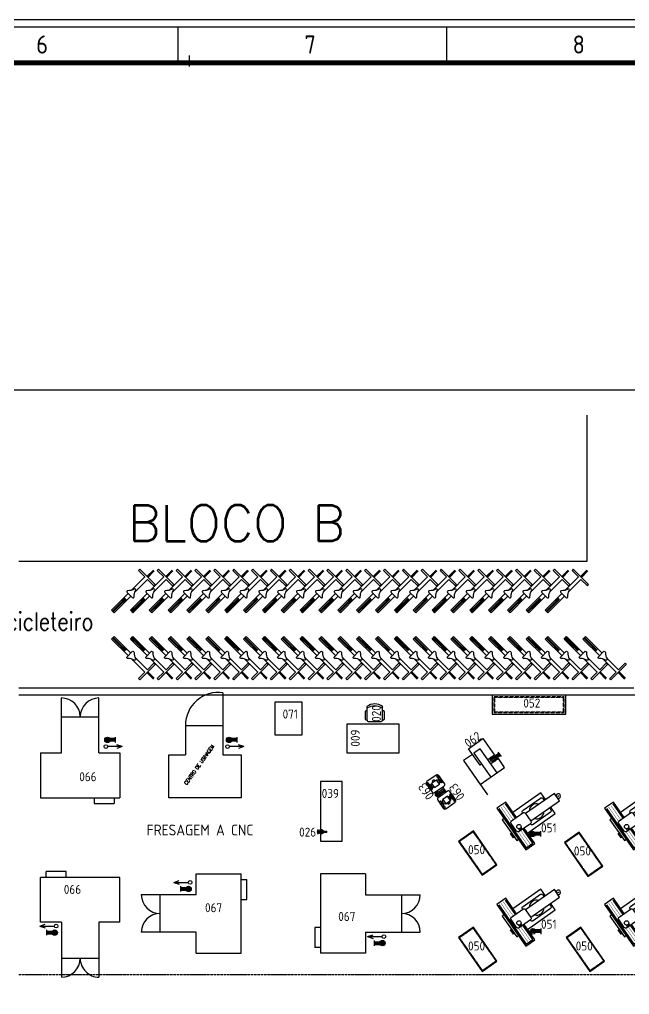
# Model space of a CAD drawing. Header units: millimetres. Extents: x 18768 to 1484868, y -11027 to 520152.
# Drawn here: x 187274 to 204153, y 156248 to 183210 of the extents above; entities that cross this region are included whole.
import ezdxf
from ezdxf.enums import TextEntityAlignment as Align

# ---------------------------------------------------------------- set-up
doc = ezdxf.new("R2010")
doc.units = ezdxf.units.MM
doc.linetypes.add('DIVIDE', pattern=[2.15, 1.5, -0.2, 0.05, -0.15, 0.05, -0.2])
doc.linetypes.add('HIDDEN2', pattern=[4.7625, 3.175, -1.5875])
for name, color, linetype in [('025', 3, 'Continuous'), ('050', 166, 'Continuous'), ('100', 176, 'Continuous'), ('3-MAQUINAS', 5, 'Continuous'), ('8-TEXTO', 4, 'Continuous'), ('8-TEXTO-DETALHES', 6, 'Continuous'), ('L018-SIMBOLO1', 3, 'Continuous'), ('L018-SIMBOLO3', 3, 'Continuous'), ('L025-CONTORNO', 7, 'Continuous'), ('L025-IMAGIN', 1, 'DIVIDE'), ('L025-TEXTO', 7, 'Continuous'), ('L035-ARRANJO-ADQUIRIR', 102, 'Continuous'), ('L035-ARRANJO-EXISTENTE', 180, 'Continuous'), ('L035-TEXTO', 40, 'Continuous'), ('PAREDES', 7, 'Continuous')]:
    doc.layers.add(name, color=color, linetype=linetype)
doc.layers.add('L035-DEMOLIÇÃO', color=40, linetype='Continuous', plot=False)
doc.styles.add('ISO-CP--18', font='isocp.shx', dxfattribs={"width": 0.75, "height": 180})
doc.styles.add('ISO-CP--25', font='isocp.shx', dxfattribs={"height": 250})
doc.styles.add('ISO-CP--35', font='isocp.shx', dxfattribs={"height": 350})
doc.styles.add('ISO-CP--50', font='isocp.shx', dxfattribs={"height": 500})
doc.styles.add('ROMANS', font='romans', dxfattribs={"width": 0.8, "height": 300})

# ---------------------------------------------------------------- blocks, each defined once
blk = doc.blocks.new('A0')
at = {"layer": '025'}
for points in [[(119300, 84500), (119300, 0), (0, 0), (0, 84500)], [(200, 84300), (119100, 84300), (119100, 200), (200, 200)]]:
    blk.add_lwpolyline(points, close=True, dxfattribs=at)
at = {"layer": '050'}
for p, q in [((44786, 84300), (44786, 83300)), ((52217, 84300), (52217, 83300))]:
    blk.add_line(p, q, dxfattribs=at)
at = {"layer": '100'}
for p, q in [((45100, 83500), (45100, 83200)), ((45050, 83300), (45150, 83300)), ((45065, 83300), (45135, 83300))]:
    blk.add_line(p, q, dxfattribs=at)
at = {"layer": '100', "const_width": 140}
blk.add_lwpolyline([(2700, 83300), (118100, 83300), (118100, 1200), (2700, 1200)], close=True, dxfattribs=at)
at = {"layer": '050', "style": 'ISO-CP--50'}
for s, p in [('6', (40870, 83558)), ('7', (48290, 83558)), ('8', (55711, 83558))]:
    blk.add_text(s, height=500, dxfattribs=at).set_placement(p)
blk = doc.blocks.new('Bicicleta')
for points in [[(-1.142, 1.121), (-1.121, 1.142), (-0.944, 0.965), (-0.965, 0.944)], [(-0.788, 0.767), (-0.767, 0.788), (-0.944, 0.965), (-0.965, 0.944)], [(-0.011, -0.011), (0.011, 0.011), (-0.166, 0.187), (-0.187, 0.166)]]:
    blk.add_hatch(color=256).paths.add_polyline_path(points)
for p, q in [((-0.965, 0.944), (-1.142, 1.121)), ((-0.944, 0.965), (-1.121, 1.142)), ((-0.965, 0.944), (-0.788, 0.767)), ((-0.944, 0.965), (-0.767, 0.788)), ((-0.187, 0.166), (-0.011, -0.011)), ((-0.166, 0.187), (0.011, 0.011))]:
    blk.add_line(p, q)
at = {"color": 1}
for points in [[(-0.707, 0.636), (-1.167, 1.096), (-1.096, 1.167), (-0.636, 0.707)], [(-0.518, 0.589), (-0.177, 0.247), (0, 0.424), (0.035, 0.389), (-0.389, -0.035), (-0.424, 0), (-0.247, 0.177), (-0.615, 0.545)]]:
    blk.add_lwpolyline(points, dxfattribs=at)
blk.add_lwpolyline([(-0.714, 0.556, -0.686338), (-0.736, 0.607), (-0.595, 0.749, -0.686338), (-0.544, 0.726, 0.152911), (-0.499, 0.552, -0.794326), (-0.54, 0.511, 0.152911)], format="xyb", close=True, dxfattribs=at)
blk = doc.blocks.new('BL_SENAI_id9330820430')
at = {"layer": 'L035-ARRANJO-EXISTENTE', "color": 0}
for p, q in [((-1155, 673), (-395, -412)), ((-695, 408), (-971, 803)), ((410, 533), (281, 718)), ((-359, -5), (410, 533)), ((-572, 76), (-599, 116)), ((-519, 113), (-572, 76)), ((-545, 150), (-519, 113)), ((-211, -283), (-487, 112)), ((-395, -412), (-211, -283))]:
    blk.add_line(p, q, dxfattribs=at)
for points in [[(138, 922), (8, 1107), (-761, 568)], [(-271, 331), (527, 890), (383, 1095), (-415, 536)], [(-664, 430), (-962, 855), (-1207, 683), (-404, -464), (-159, -292), (-456, 133)], [(-1007, 396), (-1056, 361), (-655, -212), (-605, -177)]]:
    blk.add_lwpolyline(points, dxfattribs=at)
for points in [[(-491, 551), (-497, 560, -0.414214), (-484, 629), (-4, 966, -0.414214), (65, 953), (104, 899)], [(247, 694), (285, 639, -0.414214), (273, 570), (-207, 234, -0.414214), (-277, 246), (-283, 255)]]:
    blk.add_lwpolyline(points, format="xyb", dxfattribs=at)
at = {"layer": 'L035-ARRANJO-EXISTENTE', "color": 0, "const_width": 10}
for points in [[(-815, 318), (-1094, 717)], [(-756, 365), (-1032, 760)], [(-334, -369), (-613, 30)], [(-272, -326), (-548, 69)]]:
    blk.add_lwpolyline(points, dxfattribs=at)
at = {"layer": 'L035-ARRANJO-EXISTENTE', "color": 0}
blk.add_lwpolyline([(-662, 50), (-812, 265, -0.414214), (-800, 335), (-488, 553, -0.414214), (-418, 541), (-268, 326, -0.414214), (-280, 256), (-592, 38, -0.414214)], format="xyb", close=True, dxfattribs=at)
blk.add_lwpolyline([(-748, -136), (-831, -17), (-805, 2), (-721, -118)], close=True, dxfattribs=at)
for centre, radius in [((493, 1019), 9.04), ((-598, 175), 59.7)]:
    blk.add_circle(centre, radius, dxfattribs=at)
for centre, radius, start, end in [((493, 1019), 61.7, 255.737, 174.263), ((-106, 600), 209, 71.712, 178.288), ((-106, 600), 209, 251.712, 358.288)]:
    blk.add_arc(centre, radius, start, end, dxfattribs=at)
at = {"layer": 'L025-TEXTO', "style": 'ISO-CP--18'}
blk.add_attdef('rmp_mt_codmaterial', (15, 15), '', height=40, dxfattribs=at)
at = {"layer": 'L025-TEXTO', "style": 'ISO-CP--18', "flags": 1}
for tag in ['rmp_mt_nomeunid', 'rmp_mt_potencia', 'rmp_mt_cod']:
    blk.add_attdef(tag, (15, 15), '', height=40, dxfattribs=at)
blk = doc.blocks.new('BL_SENAI_id9320290700')
at = {"layer": 'L035-ARRANJO-ADQUIRIR', "color": 0}
blk.add_lwpolyline([(-435, -311), (465, -311), (465, 439), (-435, 439)], close=True, dxfattribs=at)
at = {"layer": 'L025-TEXTO', "style": 'ISO-CP--50'}
blk.add_attdef('rmp_mt_codmaterial', (15, 15), '', height=40, dxfattribs=at)
at = {"layer": 'L025-TEXTO', "style": 'ISO-CP--50', "flags": 1}
for tag in ['rmp_mt_nomeunid', 'rmp_mt_potencia', 'rmp_mt_cod']:
    blk.add_attdef(tag, (15, 15), '', height=40, dxfattribs=at)
blk = doc.blocks.new('BL_SENAI_id9320230820')
at = {"layer": 'L035-ARRANJO-EXISTENTE', "color": 0}
blk.add_lwpolyline([(-449, -183), (691, -183), (691, 317), (-449, 317)], close=True, dxfattribs=at)
at = {"layer": 'L035-ARRANJO-EXISTENTE', "color": 0, "linetype": 'HIDDEN2'}
blk.add_lwpolyline([(-431, -165), (673, -165), (673, 299), (-431, 299)], close=True, dxfattribs=at)
at = {"layer": 'L025-TEXTO', "style": 'ISO-CP--25'}
blk.add_attdef('rmp_mt_codmaterial', (15, 15), '', height=40, dxfattribs=at)
at = {"layer": 'L025-TEXTO', "style": 'ISO-CP--25', "flags": 1}
for tag in ['rmp_mt_nomeunid', 'rmp_mt_potencia', 'rmp_mt_cod']:
    blk.add_attdef(tag, (15, 15), '', height=40, dxfattribs=at)
blk = doc.blocks.new('BL_SENAI_id9300034553')
at = {"layer": 'L035-ARRANJO-EXISTENTE', "color": 0}
for points in [[(-190, 490), (-190, 790), (-1000, 790), (-1000, -30), (-700, -30), (-700, 225)], [(-1000, 225), (-190, 225), (-190, 435), (-1000, 435)], [(-560, 435), (-560, 490), (0, 490), (0, 0), (-560, 0), (-560, 225)]]:
    blk.add_lwpolyline(points, dxfattribs=at)
at = {"layer": 'L025-TEXTO', "style": 'ISO-CP--25'}
blk.add_attdef('rmp_mt_codmaterial', (15, 15), '', height=40, dxfattribs=at)
at = {"layer": 'L025-TEXTO', "style": 'ISO-CP--25', "flags": 1}
for tag in ['rmp_mt_nomeunid', 'rmp_mt_potencia', 'rmp_mt_cod']:
    blk.add_attdef(tag, (15, 15), '', height=40, dxfattribs=at)
blk = doc.blocks.new('BL_SENAI_id9320220810')
at = {"layer": 'L025-CONTORNO', "color": 0}
blk.add_lwpolyline([(-688, 238), (112, 238), (112, 1688), (-688, 1688)], close=True, dxfattribs=at)
at = {"layer": 'L025-TEXTO', "style": 'ISO-CP--25'}
blk.add_attdef('rmp_mt_codmaterial', (15, 15), '', height=40, dxfattribs=at)
at = {"layer": 'L025-TEXTO', "style": 'ISO-CP--25', "flags": 1}
for tag in ['rmp_mt_nomeunid', 'rmp_mt_potencia', 'rmp_mt_cod']:
    blk.add_attdef(tag, (15, 15), '', height=40, dxfattribs=at)
blk = doc.blocks.new('BL_SENAI_id9320230770')
at = {"layer": 'L025-CONTORNO', "color": 0}
blk.add_lwpolyline([(-848, -169), (1192, -169), (1192, 361), (-848, 361)], close=True, dxfattribs=at)
at = {"layer": 'L025-CONTORNO', "color": 0, "linetype": 'HIDDEN2'}
for points in [[(-803, -124), (1147, -124), (1147, 316), (-803, 316)], [(-785, -106), (1129, -106), (1129, 298), (-785, 298)]]:
    blk.add_lwpolyline(points, close=True, dxfattribs=at)
at = {"layer": 'L025-TEXTO', "style": 'ISO-CP--25'}
blk.add_attdef('rmp_mt_codmaterial', (15, 15), '', height=40, dxfattribs=at)
at = {"layer": 'L025-TEXTO', "style": 'ISO-CP--25', "flags": 1}
for tag in ['rmp_mt_nomeunid', 'rmp_mt_potencia', 'rmp_mt_cod']:
    blk.add_attdef(tag, (15, 15), '', height=40, dxfattribs=at)
blk = doc.blocks.new('BL_SENAI_id9330313130')
at = {"layer": 'L035-ARRANJO-EXISTENTE', "color": 0}
for p, q in [((-2, 569), (-2, 531)), ((13, 569), (-2, 569)), ((13, 531), (13, 572)), ((82, 581), (88, 586)), ((134, 581), (82, 581)), ((82, 572), (82, 581)), ((134, 572), (82, 572)), ((128, 586), (88, 586)), ((134, 581), (128, 586)), ((134, 572), (134, 581)), ((184, 572), (184, 531)), ((-10, 413), (35, 419)), ((-10, 413), (-10, 346)), ((-10, 346), (35, 340)), ((-4, 408), (35, 413)), ((-4, 408), (-4, 352)), ((-4, 352), (35, 346)), ((13, 531), (184, 531)), ((71, 502), (35, 460)), ((71, 258), (35, 299)), ((179, 460), (144, 502)), ((179, 299), (144, 258)), ((-2, 191), (-2, 229)), ((13, 191), (-2, 191)), ((13, 229), (184, 229)), ((13, 229), (13, 187)), ((134, 187), (82, 187)), ((82, 187), (82, 179)), ((134, 178), (82, 178)), ((82, 178), (88, 174)), ((128, 174), (88, 174)), ((134, 178), (128, 174)), ((134, 187), (134, 178)), ((184, 187), (184, 229))]:
    blk.add_line(p, q, dxfattribs=at)
blk.add_lwpolyline([(242, 587), (-28, 587, 0.414214), (-78, 537), (-78, 222, 0.414214), (-28, 172), (242, 172, 0.414214), (292, 222), (292, 537, 0.414214)], format="xyb", close=True, dxfattribs=at)
for points in [[(-2, 531), (-42, 531), (-42, 572), (184, 572), (184, 569)], [(-2, 229), (-42, 229), (-42, 187), (184, 187), (184, 191)]]:
    blk.add_lwpolyline(points, dxfattribs=at)
for points in [[(35, 299), (179, 299), (179, 460), (35, 460)], [(144, 502), (144, 531), (71, 531), (71, 502)], [(144, 258), (144, 229), (71, 229), (71, 258)]]:
    blk.add_lwpolyline(points, close=True, dxfattribs=at)
at = {"layer": 'L025-TEXTO', "style": 'ISO-CP--25'}
blk.add_attdef('rmp_mt_codmaterial', (15, 15), '', height=40, dxfattribs=at)
at = {"layer": 'L025-TEXTO', "style": 'ISO-CP--25', "flags": 1}
for tag in ['rmp_mt_nomeunid', 'rmp_mt_potencia', 'rmp_mt_cod']:
    blk.add_attdef(tag, (15, 15), '', height=40, dxfattribs=at)
blk = doc.blocks.new('BL_SENAI_id9330820230')
at = {"layer": 'L025-CONTORNO', "color": 0}
for p, q in [((0, 1040), (0, 1620)), ((0, 1620), (1240, 1620)), ((1240, -580), (1240, 1620)), ((1240, 1460), (1400, 1460)), ((1400, 910), (1400, 1460)), ((-1000, 1040), (-1520, 1040)), ((0, 1040), (-1000, 1040)), ((-1000, 0), (-1000, 1040)), ((1240, 910), (1400, 910)), ((-1000, 0), (-1520, 0)), ((0, -580), (0, 0)), ((0, 0), (-1000, 0)), ((0, -580), (1240, -580))]:
    blk.add_line(p, q, dxfattribs=at)
for centre, start, end in [((-1000, 1040), 180, 270), ((-1000, 0), 90, 180)]:
    blk.add_arc(centre, 520, start, end, dxfattribs=at)
at = {"layer": 'L025-TEXTO', "style": 'ISO-CP--25'}
blk.add_attdef('rmp_mt_codmaterial', (15, 15), '', height=40, dxfattribs=at)
at = {"layer": 'L025-TEXTO', "style": 'ISO-CP--25', "flags": 1}
for tag in ['rmp_mt_nomeunid', 'rmp_mt_potencia', 'rmp_mt_cod']:
    blk.add_attdef(tag, (15, 15), '', height=40, dxfattribs=at)
blk = doc.blocks.new('BL_SENAI_id9320210400')
at = {"layer": 'L035-ARRANJO-ADQUIRIR', "color": 0}
for points in [[(-690, 550, -0.290756), (-310, 550, 0.829608), (-284, 579, 0.333333), (-716, 579, 0.829608), (-690, 550)], [(-710, 550, 0.129448), (-717, 523), (-717, 219, 0.414214), (-663, 164), (-338, 164, 0.414214), (-284, 219), (-284, 525, 0.120944), (-290, 550)], [(-717, 464), (-737, 464, 0.414214), (-767, 434), (-767, 244, 0.414214), (-737, 214), (-717, 214)], [(-284, 214), (-264, 214, 0.414214), (-234, 244), (-234, 434, 0.414214), (-264, 464), (-284, 464)]]:
    blk.add_lwpolyline(points, format="xyb", dxfattribs=at)
at = {"layer": 'L025-TEXTO', "style": 'ISO-CP--25'}
blk.add_attdef('rmp_mt_codmaterial', (15, 15), '', height=40, dxfattribs=at)
at = {"layer": 'L025-TEXTO', "style": 'ISO-CP--25', "flags": 1}
for tag in ['rmp_mt_nomeunid', 'rmp_mt_potencia', 'rmp_mt_cod']:
    blk.add_attdef(tag, (15, 15), '', height=40, dxfattribs=at)
blk = doc.blocks.new('BL_SENAI_id9320240750')
at = {"layer": 'L025-CONTORNO', "color": 0}
for p, q in [((1650, 600), (0, 600)), ((0, 600), (0, 0)), ((1650, 0), (1650, 600)), ((0, 0), (1650, 0))]:
    blk.add_line(p, q, dxfattribs=at)
at = {"layer": 'L025-TEXTO', "style": 'ISO-CP--25'}
blk.add_attdef('rmp_mt_codmaterial', (15, 15), '', height=40, dxfattribs=at)
at = {"layer": 'L025-TEXTO', "style": 'ISO-CP--25', "flags": 1}
for tag in ['rmp_mt_nomeunid', 'rmp_mt_potencia', 'rmp_mt_cod']:
    blk.add_attdef(tag, (15, 15), '', height=40, dxfattribs=at)
blk = doc.blocks.new('BL_SENAI_id9310100320')
at = {"layer": 'L035-ARRANJO-EXISTENTE', "color": 0}
for p, q in [((-201, 56), (-201, 20)), ((-201, 56), (-96, 56)), ((-96, 20), (-201, 20)), ((-96, 72), (-55, 72)), ((-96, 4), (-96, 72)), ((-55, 4), (-96, 4)), ((-29, 76), (-35, 76)), ((-35, 68), (-35, 0)), ((-35, 0), (-29, 0)), ((-29, 0), (-29, 76)), ((-22, 76), (-17, 76)), ((-22, 0), (-22, 76)), ((-17, 0), (-22, 0)), ((-17, 68), (-17, 0)), ((1, 23), (1, 53)), ((39, 65), (12, 65)), ((39, 11), (12, 11)), ((35, 65), (35, 11)), ((39, 65), (39, 11))]:
    blk.add_line(p, q, dxfattribs=at)
for points in [[(-96, 22), (-96, 54), (-80, 54), (-80, 22)], [(-53, 76), (-35, 76), (-35, 0), (-53, 0)], [(1, 76), (-17, 76), (-17, 0), (1, 0)], [(39, 30), (39, 46), (58, 46), (58, 30)], [(45, 92), (45, 88), (55, 88), (55, 92)], [(45, -16), (45, -12), (55, -12), (55, -16)]]:
    blk.add_lwpolyline(points, close=True, dxfattribs=at)
for points in [[(48, 46), (48, 88), (52, 88), (52, 46)], [(52, 30), (52, -12), (48, -12), (48, 30)]]:
    blk.add_lwpolyline(points, dxfattribs=at)
for centre in [(-42, 85), (-42, -9)]:
    blk.add_circle(centre, 4.46, dxfattribs=at)
for centre, radius, start, end in [((-41, 38), 55.5, 41.7386, 141.8707), ((-41, 38), 55.5, 218.1293, 318.2614), ((-55, 75), 2.59, 270, 0), ((-55, 1), 2.59, 0, 90), ((12, 76), 11.4, 180, 270), ((12, 0), 11.4, 90, 180)]:
    blk.add_arc(centre, radius, start, end, dxfattribs=at)
at = {"layer": 'L025-TEXTO', "style": 'ISO-CP--25'}
blk.add_attdef('rmp_mt_codmaterial', (15, 15), '', height=40, dxfattribs=at)
at = {"layer": 'L025-TEXTO', "style": 'ISO-CP--25', "flags": 1}
for tag in ['rmp_mt_nomeunid', 'rmp_mt_potencia', 'rmp_mt_cod']:
    blk.add_attdef(tag, (15, 15), '', height=40, dxfattribs=at)
blk = doc.blocks.new('BL_SENAI_id9330820630')
at = {"layer": 'L025-CONTORNO', "color": 0}
for p, q in [((0, 1490), (0, -710)), ((1240, 1490), (0, 1490)), ((1240, 1490), (1240, 910)), ((1240, 910), (2240, 910)), ((2240, 910), (2760, 910)), ((2240, 910), (2240, -130)), ((0, 0), (-160, 0)), ((-160, 0), (-160, -550)), ((1240, -130), (2240, -130)), ((1240, -130), (1240, -710)), ((2240, -130), (2760, -130)), ((0, -550), (-160, -550)), ((1240, -710), (0, -710))]:
    blk.add_line(p, q, dxfattribs=at)
for centre, start, end in [((2240, 910), 270, 0), ((2240, -130), 0, 90)]:
    blk.add_arc(centre, 520, start, end, dxfattribs=at)
at = {"layer": 'L025-TEXTO', "style": 'ISO-CP--25'}
blk.add_attdef('rmp_mt_codmaterial', (15, 15), '', height=40, dxfattribs=at)
at = {"layer": 'L025-TEXTO', "style": 'ISO-CP--25', "flags": 1}
for tag in ['rmp_mt_nomeunid', 'rmp_mt_potencia', 'rmp_mt_cod']:
    blk.add_attdef(tag, (15, 15), '', height=40, dxfattribs=at)

msp = doc.modelspace()

# ---------------------------------------------------------------- linework, layer by layer
at = {"layer": '3-MAQUINAS', "linetype": 'Continuous'}
for p, q in [((192902.616, 164594.459), (192902.616, 162872.879)), ((191863.774, 163687.879), (191863.774, 162872.879)), ((191863.774, 163687.879), (192902.616, 163687.879)), ((191403.774, 161687.879), (191403.774, 162872.879)), ((191403.774, 162872.879), (191863.774, 162872.879)), ((192902.616, 162872.879), (193403.774, 162872.879)), ((193403.774, 162872.879), (193403.774, 161687.879)), ((193403.774, 161687.879), (191403.774, 161687.879))]:
    msp.add_line(p, q, dxfattribs=at)
msp.add_arc((192778.774, 163687.879), 915, 82.2213694, 180, dxfattribs=at)
at = {"layer": 'L018-SIMBOLO1'}
for p, q in [((189931.459, 163289.534), (189631.459, 163289.534)), ((189931.459, 163327.034), (189641.507, 163327.034)), ((189931.459, 163252.034), (189641.507, 163252.034)), ((189931.459, 163214.534), (189931.459, 163364.534)), ((193297.543, 163289.534), (192997.543, 163289.534)), ((193297.543, 163327.034), (193007.591, 163327.034)), ((193297.543, 163252.034), (193007.591, 163252.034)), ((193297.543, 163214.534), (193297.543, 163364.534)), ((200542.609, 162917.407), (200305.094, 162751.097)), ((200564.118, 162886.689), (200318.372, 162714.616)), ((200585.627, 162855.97), (200348.112, 162689.661)), ((200607.136, 162825.252), (200521.1, 162948.125)), ((199018.722, 161941.973), (198781.207, 161775.663)), ((199040.231, 161911.255), (198794.485, 161739.182)), ((199061.74, 161880.536), (198824.225, 161714.227)), ((199083.249, 161849.818), (198997.213, 161972.691)), ((201695.24, 160725.71), (201405.288, 160725.71)), ((201695.24, 160613.21), (201695.24, 160763.21)), ((201695.24, 160688.21), (201395.24, 160688.21)), ((201695.24, 160650.71), (201405.288, 160650.71)), ((191727.139, 159241.901), (191727.139, 159091.901)), ((191727.139, 159204.401), (192017.091, 159204.401)), ((191727.139, 159166.901), (192027.139, 159166.901)), ((191727.139, 159129.401), (192017.091, 159129.401)), ((188022.202, 158034.777), (188022.202, 157884.777)), ((201706.239, 158033.258), (201416.287, 158033.258)), ((201706.239, 157920.758), (201706.239, 158070.758)), ((188022.202, 157997.277), (188312.154, 157997.277)), ((188022.202, 157959.777), (188322.202, 157959.777)), ((188022.202, 157922.277), (188312.154, 157922.277)), ((197090.97, 157744.441), (197090.97, 157594.441)), ((201706.239, 157995.758), (201406.239, 157995.758)), ((201706.239, 157958.258), (201416.287, 157958.258)), ((197090.97, 157706.941), (197380.922, 157706.941)), ((197090.97, 157669.441), (197390.97, 157669.441)), ((197090.97, 157631.941), (197380.922, 157631.941))]:
    msp.add_line(p, q, dxfattribs=at)
for centre in [(189706.459, 163289.534), (193072.543, 163289.534), (200379.809, 162757.634), (198855.922, 161782.2), (201470.24, 160688.21), (191952.139, 159166.901), (188247.202, 157959.777), (201481.239, 157995.758), (197315.97, 157669.441)]:
    msp.add_circle(centre, 75, dxfattribs=at)
at = {"layer": 'L018-SIMBOLO3'}
for p, q in [((190115.059, 163103.13), (189965.059, 163153.13)), ((193481.143, 163103.13), (193331.143, 163153.13)), ((190115.059, 163103.13), (189715.059, 163103.13)), ((190115.059, 163103.13), (189965.059, 163053.13)), ((193481.143, 163103.13), (193081.143, 163103.13)), ((193481.143, 163103.13), (193331.143, 163053.13)), ((191543.539, 159347.732), (191693.539, 159397.732)), ((191543.539, 159347.732), (191693.539, 159297.732)), ((191543.539, 159347.732), (191943.539, 159347.732)), ((187838.602, 158140.608), (187988.602, 158190.608)), ((187838.602, 158140.608), (188238.602, 158140.608)), ((187838.602, 158140.608), (187988.602, 158090.608)), ((196907.37, 157850.271), (197057.37, 157900.271)), ((196907.37, 157850.271), (197307.37, 157850.271)), ((196907.37, 157850.271), (197057.37, 157800.271))]:
    msp.add_line(p, q, dxfattribs=at)
for centre in [(189665.059, 163103.13), (193031.143, 163103.13), (191993.539, 159347.732), (188288.602, 158140.608), (197357.37, 157850.271)]:
    msp.add_circle(centre, 50, dxfattribs=at)
at = {"layer": 'L025-CONTORNO', "linetype": 'ByBlock', "lineweight": -2}
msp.add_line((199558.819, 162717.385), (200223.867, 161767.597), dxfattribs=at)
at = {"layer": 'L025-IMAGIN'}
msp.add_line((216473.314, 156788.486), (187253.279, 156788.486), dxfattribs=at)
at = {"layer": 'L035-DEMOLIÇÃO', "linetype": 'ByBlock', "lineweight": -2}
msp.add_lwpolyline([(243039.686, 135444.965), (151141.405, 135444.965), (151141.405, 172973.559), (243039.686, 172973.559)], close=True, dxfattribs=at)
at = {"layer": 'PAREDES', "ltscale": 0.01}
msp.add_line((202976.428, 168228.486), (202976.428, 172268.486), dxfattribs=at)
at = {"layer": 'PAREDES'}
for p, q in [((187253.279, 168228.486), (202976.428, 168228.486)), ((187253.279, 164728.486), (204276.428, 164728.486)), ((204500.309, 164528.486), (187253.279, 164528.486))]:
    msp.add_line(p, q, dxfattribs=at)

# ---------------------------------------------------------------- block references
at = {"xscale": -1000, "yscale": 1000, "zscale": 1000, "rotation": 180}
for p in [(190988.53, 167970.962), (191510.156, 167970.962), (192031.782, 167970.962), (192553.408, 167970.962), (193075.033, 167970.962), (193596.659, 167970.962), (194118.285, 167970.962), (194639.91, 167970.962), (195161.536, 167970.962), (195683.162, 167970.962), (196204.787, 167970.962), (196726.413, 167970.962), (197248.039, 167970.962), (197769.665, 167970.962), (198291.29, 167970.962), (198812.916, 167970.962), (199334.542, 167970.962), (199856.167, 167970.962), (200377.793, 167970.962), (200899.419, 167970.962), (201421.045, 167970.962), (201942.67, 167970.962), (202464.296, 167970.962), (202985.922, 167970.962)]:
    msp.add_blockref('Bicicleta', p, dxfattribs=at)
at = {"xscale": 1000, "yscale": 1000, "zscale": 1000}
for p in [(190988.53, 164982.482), (191510.156, 164982.482), (192031.782, 164982.482), (192553.408, 164982.482), (193075.033, 164982.482), (193596.659, 164982.482), (194118.285, 164982.482), (194639.91, 164982.482), (195161.536, 164982.482), (195683.162, 164982.482), (196204.787, 164982.482), (196726.413, 164982.482), (197248.039, 164982.482), (197769.665, 164982.482), (198291.29, 164982.482), (198812.916, 164982.482), (199334.542, 164982.482), (199856.167, 164982.482), (200377.793, 164982.482), (200899.419, 164982.482), (201421.045, 164982.482), (201942.67, 164982.482), (202464.296, 164982.482), (202985.922, 164982.482), (203507.547, 164982.482), (204029.173, 164982.482)]:
    msp.add_blockref('Bicicleta', p, dxfattribs=at)
at = {"layer": 'L025-CONTORNO'}
msp.add_blockref('A0', (146868.29, 98710.408), dxfattribs=at)
at = {"layer": 'L035-ARRANJO-ADQUIRIR'}
ref = msp.add_blockref('BL_SENAI_id9320230770', (201199.03, 164167.396), dxfattribs=at)
ref.add_attrib('rmp_mt_codmaterial', '052', (201214.03, 164182.396), dxfattribs={"layer": 'L025-TEXTO', "height": 250, "style": 'ISO-CP--25'})
ref = msp.add_blockref('BL_SENAI_id9330820630', (189343.279, 161687.879), dxfattribs=dict(at, rotation=90))
ref.add_attrib('rmp_mt_codmaterial', '066', dxfattribs={"layer": 'L025-TEXTO', "height": 250, "style": 'ISO-CP--25'}).set_placement((189166.898, 162145.466), align=Align.CENTER)
ref = msp.add_blockref('BL_SENAI_id9320290700', (194780.107, 163862.739), dxfattribs=dict(at, rotation=90))
ref.add_attrib('rmp_mt_codmaterial', '071', dxfattribs={"layer": 'L025-TEXTO', "height": 250, "style": 'ISO-CP--50'}).set_placement((194765.107, 163877.739), align=Align.CENTER)
ref = msp.add_blockref('BL_SENAI_id9320210400', (197602.857, 163630.485), dxfattribs=at)
ref.add_attrib('rmp_mt_codmaterial', '020', dxfattribs={"layer": 'L025-TEXTO', "height": 250, "rotation": 90, "style": 'ISO-CP--25'}).set_placement((197147.427, 164018.048), align=Align.MIDDLE)
ref = msp.add_blockref('BL_SENAI_id9320220810', (196095.219, 163040.31), dxfattribs=dict(at, rotation=270))
ref.add_attrib('rmp_mt_codmaterial', '009', dxfattribs={"layer": 'L025-TEXTO', "height": 250, "rotation": 90, "style": 'ISO-CP--25'}).set_placement((196690.396, 163339.266), align=Align.CENTER)
ref = msp.add_blockref('BL_SENAI_id9320240750', (195603.774, 162139.422), dxfattribs=dict(at, rotation=270))
ref.add_attrib('rmp_mt_codmaterial', '039', dxfattribs={"layer": 'L025-TEXTO', "height": 250, "style": 'ISO-CP--25'}).set_placement((195874.503, 161808.26), align=Align.MIDDLE)
ref = msp.add_blockref('BL_SENAI_id9330820430', (201689.686, 160715.893), dxfattribs=at)
ref.add_attrib('rmp_mt_codmaterial', '051', (201704.686, 160730.893), dxfattribs={"layer": 'L025-TEXTO', "height": 250, "style": 'ISO-CP--18'})
ref = msp.add_blockref('BL_SENAI_id9330820430', (204668.176, 160715.893), dxfattribs=at)
ref.add_attrib('rmp_mt_codmaterial', '051', (204683.176, 160730.893), dxfattribs={"layer": 'L025-TEXTO', "height": 250, "style": 'ISO-CP--18'})
ref = msp.add_blockref('BL_SENAI_id9310100320', (195579.551, 160786.098), dxfattribs=dict(at, rotation=180))
ref.add_attrib('rmp_mt_codmaterial', '026', dxfattribs={"layer": 'L025-TEXTO', "height": 250, "style": 'ISO-CP--25'}).set_placement((195246.314, 160739.005), align=Align.MIDDLE)
ref = msp.add_blockref('BL_SENAI_id9320230820', (200078.226, 160099.438), dxfattribs=dict(at, rotation=125.0000000002113))
ref.add_attrib('rmp_mt_codmaterial', '050', dxfattribs={"layer": 'L025-TEXTO', "height": 250, "style": 'ISO-CP--25'}).set_placement((199921.227, 160128.118), align=Align.CENTER)
ref = msp.add_blockref('BL_SENAI_id9320230820', (203005.488, 160063.567), dxfattribs=dict(at, rotation=125.0000000002113))
ref.add_attrib('rmp_mt_codmaterial', '050', dxfattribs={"layer": 'L025-TEXTO', "height": 250, "style": 'ISO-CP--25'}).set_placement((202848.489, 160092.247), align=Align.CENTER)
ref = msp.add_blockref('BL_SENAI_id9330820630', (188563.279, 159487.879), dxfattribs=dict(at, rotation=269.9999999999998))
ref.add_attrib('rmp_mt_codmaterial', '066', dxfattribs={"layer": 'L025-TEXTO', "height": 250, "style": 'ISO-CP--25'}).set_placement((188739.661, 159030.292), align=Align.CENTER)
ref = msp.add_blockref('BL_SENAI_id9330820230', (192163.774, 157968.486), dxfattribs=at)
ref.add_attrib('rmp_mt_codmaterial', '067', dxfattribs={"layer": 'L025-TEXTO', "height": 250, "style": 'ISO-CP--25'}).set_placement((192644.312, 158648.343), align=Align.MIDDLE)
ref = msp.add_blockref('BL_SENAI_id9330820230', (196843.774, 159008.486), dxfattribs=dict(at, rotation=180))
ref.add_attrib('rmp_mt_codmaterial', '067', dxfattribs={"layer": 'L025-TEXTO', "height": 250, "style": 'ISO-CP--25'}).set_placement((196330.058, 158281.245), align=Align.CENTER)
ref = msp.add_blockref('BL_SENAI_id9330820430', (201689.686, 158052.641), dxfattribs=at)
ref.add_attrib('rmp_mt_codmaterial', '051', (201704.686, 158067.641), dxfattribs={"layer": 'L025-TEXTO', "height": 250, "style": 'ISO-CP--18'})
ref = msp.add_blockref('BL_SENAI_id9330820430', (204668.176, 158052.641), dxfattribs=at)
ref.add_attrib('rmp_mt_codmaterial', '051', (204683.176, 158067.641), dxfattribs={"layer": 'L025-TEXTO', "height": 250, "style": 'ISO-CP--18'})
ref = msp.add_blockref('BL_SENAI_id9320230820', (200078.226, 157436.186), dxfattribs=dict(at, rotation=125.0000000002113))
ref.add_attrib('rmp_mt_codmaterial', '050', dxfattribs={"layer": 'L025-TEXTO', "height": 250, "style": 'ISO-CP--25'}).set_placement((199921.227, 157464.866), align=Align.CENTER)
ref = msp.add_blockref('BL_SENAI_id9320230820', (203056.716, 157436.186), dxfattribs=dict(at, rotation=125.0000000002113))
ref.add_attrib('rmp_mt_codmaterial', '050', dxfattribs={"layer": 'L025-TEXTO', "height": 250, "style": 'ISO-CP--25'}).set_placement((202899.717, 157464.866), align=Align.CENTER)
at = {"layer": 'L035-ARRANJO-EXISTENTE'}
ref = msp.add_blockref('BL_SENAI_id9300034553', (200096.969, 163326.15), dxfattribs=dict(at, rotation=125.0000000002116))
ref.add_attrib('rmp_mt_codmaterial', '062', dxfattribs={"layer": 'L025-TEXTO', "height": 250, "rotation": 35, "style": 'ISO-CP--25'}).set_placement((199886.609, 163197.165), align=Align.CENTER)
ref = msp.add_blockref('BL_SENAI_id9330313130', (198411.065, 161943.135), dxfattribs=dict(at, rotation=305.000000000211))
ref.add_attrib('rmp_mt_codmaterial', '063', dxfattribs={"layer": 'L025-TEXTO', "height": 250, "rotation": 125, "style": 'ISO-CP--25'}).set_placement((198625.089, 161937.903), align=Align.CENTER)
ref = msp.add_blockref('BL_SENAI_id9330313130', (199464.479, 161757.784), dxfattribs=dict(at, rotation=125.000000000211))
ref.add_attrib('rmp_mt_codmaterial', '063', dxfattribs={"layer": 'L025-TEXTO', "height": 250, "rotation": 125, "style": 'ISO-CP--25'}).set_placement((199477.329, 161922.553), align=Align.CENTER)

# ---------------------------------------------------------------- texts
at = {"layer": '8-TEXTO', "style": 'ROMANS'}
msp.add_text('BLOCO B', height=1000, dxfattribs=at).set_placement((190272.538, 168783.954))
at = {"layer": '8-TEXTO', "style": 'ROMANS', "width": 0.8}
msp.add_text('Bicicleteiro', height=500, dxfattribs=at).set_placement((186420.839, 166313.733))
at = {"layer": '8-TEXTO-DETALHES', "style": 'ROMANS', "width": 0.8}
msp.add_text('CENTRO DE USINAGEM', height=100, rotation=54.4620244, dxfattribs=at).set_placement((191821.525, 162092.564), align=Align.TOP_LEFT)
at = {"layer": 'L035-TEXTO', "insert": (192267.678, 161447.26), "char_height": 300, "width": 8756.13, "attachment_point": 2, "style": 'ISO-CP--35'}
msp.add_mtext('\\PFRESAGEM A CNC', dxfattribs=at)

doc.saveas('drawing.dxf')
